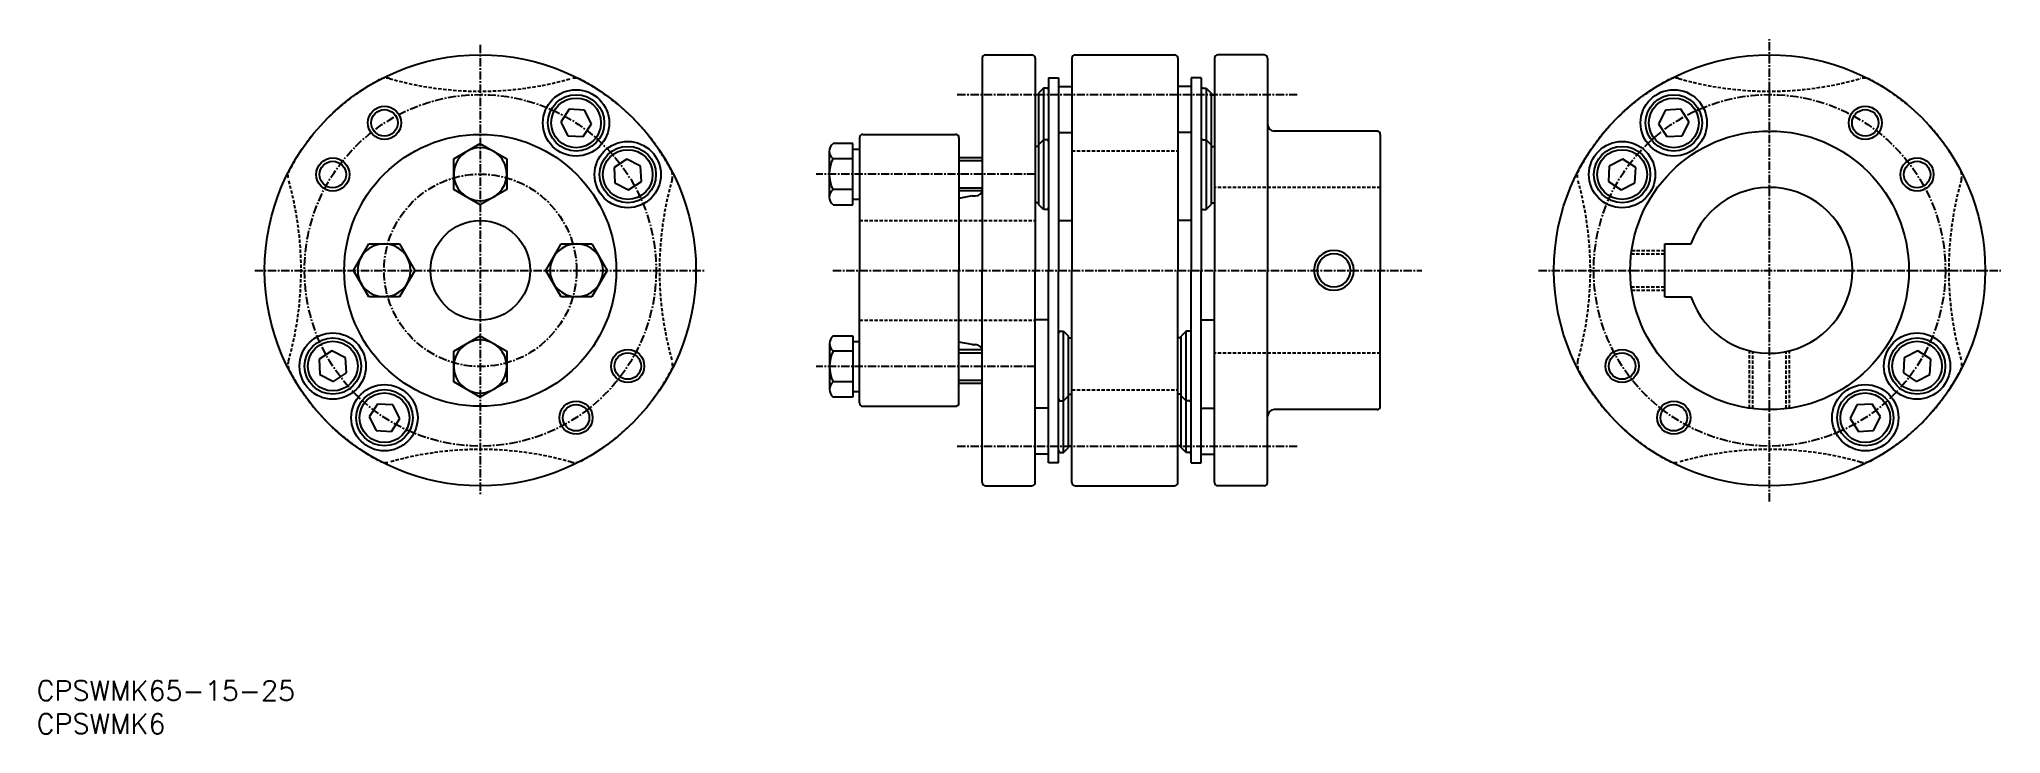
# Model space of a CAD drawing. Extents: x 45 to 341, y 37 to 142.
import ezdxf
from ezdxf.enums import TextEntityAlignment as Align

# ---------------------------------------------------------------- set-up
doc = ezdxf.new("R2010")
doc.units = 0
doc.linetypes.add('CENTER', pattern=[2, 1.25, -0.25, 0.25, -0.25])
doc.linetypes.add('DASHED', pattern=[0.75, 0.5, -0.25])
doc.layers.get('0').update_dxf_attribs({"linetype": 'CONTINUOUS'})
doc.layers.add('CENTER', color=1, linetype='CENTER')
doc.styles.get("Standard").update_dxf_attribs({"font": 'txt.shx', "bigfont": 'extfont.shx'})

# ---------------------------------------------------------------- blocks, each defined once
blk = doc.blocks.new('FB55')
at = {"color": 0}
for p, q in [((0, 2.309402), (-2.000001, 1.154701)), ((-2.000001, 1.154701), (-2.000001, -1.154701)), ((2.000001, 1.154701), (0, 2.309402)), ((2.000001, -1.154701), (2.000001, 1.154701)), ((-2.000001, -1.154701), (0, -2.309402)), ((0, -2.309402), (2.000001, -1.154701))]:
    blk.add_line(p, q, dxfattribs=at)
for radius in [4.25, 3.75]:
    blk.add_circle((0, 0), radius, dxfattribs=at)
blk = doc.blocks.new('FB15')
at = {"color": 0}
for p, q in [((0, 4.618804), (-4.000002, 2.309402)), ((4.000002, 2.309402), (0, 4.618804)), ((-4.000002, 2.309402), (-4.000002, -2.309402)), ((4.000002, -2.309402), (4.000002, 2.309402)), ((-4.000002, -2.309402), (0, -4.618804)), ((0, -4.618804), (4.000002, -2.309402))]:
    blk.add_line(p, q, dxfattribs=at)
blk.add_circle((0, 0), 4, dxfattribs=at)
blk = doc.blocks.new('B015')
at = {"color": 0}
for p, q in [((-3.5, 3.455), (-3.5, -3.455)), ((-2.969007, 4.6), (0, 4.6)), ((0, 4.6), (0, -4.6)), ((0, 2.31), (-2.969007, 2.31)), ((0, -2.31), (-2.969007, -2.31)), ((0, -4.6), (-2.969007, -4.6))]:
    blk.add_line(p, q, dxfattribs=at)
for centre, radius, start, end in [((-2, 3.455), 1.5, 130.241055, 229.758945), ((1.790141, 0), 5.290141, 154.108946, 205.891054), ((-2, -3.455), 1.5, 130.241055, 229.758945)]:
    blk.add_arc(centre, radius, start, end, dxfattribs=at)

msp = doc.modelspace()

# ---------------------------------------------------------------- linework, layer by layer
at = {"color": 7, "linetype": 'CONTINUOUS'}
for p, q in [((187.28, 139.17), (187.28, 107.17)), ((187.78, 139.67), (194.78, 139.67)), ((195.28, 139.17), (195.28, 107.17)), ((200.78, 139.17), (200.78, 107.17)), ((201.28, 139.67), (216.28, 139.67)), ((216.78, 139.17), (216.78, 107.17)), ((222.28, 139.17), (222.28, 107.17)), ((229.78, 139.67), (222.78, 139.67)), ((230.28, 139.17), (230.28, 107.17)), ((168.78, 127.17), (168.78, 107.17)), ((169.28, 127.67), (183.28, 127.67)), ((183.78, 127.17), (183.78, 107.17)), ((246.78, 128.17), (231.28, 128.17)), ((247.28, 127.67), (247.28, 107.17)), ((167.78, 125.43), (168.78, 125.43)), ((183.78, 123.72), (187.28, 123.72)), ((183.78, 119.62), (187.28, 119.62)), ((185.78, 118.38), (183.78, 118.02)), ((185.78, 118.38), (186.28, 118.38)), ((167.78, 117.92), (168.78, 117.92)), ((290.14, 111.17), (294.1, 111.17)), ((290.14, 103.17), (290.14, 111.17)), ((168.78, 87.17), (168.78, 107.17)), ((183.78, 87.17), (183.78, 107.17)), ((187.28, 75.17), (187.28, 107.17)), ((195.28, 75.17), (195.28, 107.17)), ((200.78, 75.17), (200.78, 107.17)), ((216.78, 75.17), (216.78, 107.17)), ((222.28, 75.17), (222.28, 107.17)), ((230.28, 75.17), (230.28, 107.17)), ((247.28, 86.67), (247.28, 107.17)), ((290.14, 103.17), (294.1, 103.17)), ((167.78, 96.43), (168.78, 96.43)), ((185.78, 95.97), (183.78, 96.33)), ((183.78, 94.72), (187.28, 94.72)), ((185.78, 95.97), (186.28, 95.97)), ((167.78, 88.92), (168.78, 88.92)), ((183.78, 90.62), (187.28, 90.62)), ((169.28, 86.67), (183.28, 86.67)), ((246.78, 86.17), (231.28, 86.17)), ((187.78, 74.67), (194.78, 74.67)), ((201.28, 74.67), (216.28, 74.67)), ((229.78, 74.67), (222.78, 74.67))]:
    msp.add_line(p, q, dxfattribs=at)
for p, q in [((197.28, 136.17), (198.78, 136.17)), ((197.28, 136.17), (197.28, 107.17)), ((198.78, 136.17), (198.78, 107.17)), ((220.28, 136.17), (218.78, 136.17)), ((218.78, 136.17), (218.78, 107.17)), ((220.28, 136.17), (220.28, 107.17)), ((195.78, 133.65), (195.28, 133.65)), ((196.53, 134.65), (195.78, 133.9)), ((195.78, 133.9), (195.78, 117.11)), ((196.53, 134.65), (196.53, 116.36)), ((196.98, 134.65), (196.53, 134.65)), ((198.78, 134.9), (200.78, 134.9)), ((218.78, 134.9), (216.78, 134.9)), ((220.58, 134.65), (221.03, 134.65)), ((221.03, 134.65), (221.03, 116.36)), ((221.03, 134.65), (221.78, 133.9)), ((221.78, 133.9), (221.78, 117.11)), ((221.78, 133.65), (222.28, 133.65)), ((198.78, 127.96), (200.78, 127.96)), ((218.78, 127.96), (216.78, 127.96)), ((195.78, 125.86), (195.28, 125.86)), ((196.53, 126.86), (195.78, 126.11)), ((196.98, 126.86), (196.53, 126.86)), ((220.58, 126.86), (221.03, 126.86)), ((221.03, 126.86), (221.78, 126.11)), ((221.78, 125.86), (222.28, 125.86)), ((195.78, 117.36), (195.28, 117.36)), ((196.53, 116.36), (195.78, 117.11)), ((196.98, 116.36), (196.53, 116.36)), ((220.58, 116.36), (221.03, 116.36)), ((221.03, 116.36), (221.78, 117.11)), ((221.78, 117.36), (222.28, 117.36)), ((198.78, 114.66), (200.78, 114.66)), ((218.78, 114.66), (216.78, 114.66)), ((197.28, 78.17), (197.28, 107.17)), ((198.78, 78.17), (198.78, 107.17)), ((218.78, 78.17), (218.78, 107.17)), ((220.28, 78.17), (220.28, 107.17)), ((197.28, 99.69), (195.28, 99.69)), ((199.08, 97.99), (199.53, 97.99)), ((199.53, 79.7), (199.53, 97.99)), ((199.53, 97.99), (200.28, 97.24)), ((218.03, 97.99), (217.28, 97.24)), ((218.03, 79.7), (218.03, 97.99)), ((218.48, 97.99), (218.03, 97.99)), ((220.28, 99.69), (222.28, 99.69)), ((200.28, 80.45), (200.28, 97.24)), ((200.28, 96.99), (200.78, 96.99)), ((217.28, 96.99), (216.78, 96.99)), ((217.28, 80.45), (217.28, 97.24)), ((197.28, 86.39), (195.28, 86.39)), ((199.08, 87.49), (199.53, 87.49)), ((199.53, 87.49), (200.28, 88.24)), ((200.28, 88.49), (200.78, 88.49)), ((217.28, 88.49), (216.78, 88.49)), ((218.03, 87.49), (217.28, 88.24)), ((218.48, 87.49), (218.03, 87.49)), ((220.28, 86.39), (222.28, 86.39)), ((199.53, 79.7), (200.28, 80.45)), ((200.28, 80.7), (200.78, 80.7)), ((217.28, 80.7), (216.78, 80.7)), ((218.03, 79.7), (217.28, 80.45)), ((197.28, 79.45), (195.28, 79.45)), ((198.78, 78.17), (197.28, 78.17)), ((199.08, 79.7), (199.53, 79.7)), ((218.48, 79.7), (218.03, 79.7)), ((218.78, 78.17), (220.28, 78.17)), ((220.28, 79.45), (222.28, 79.45))]:
    msp.add_line(p, q)
at = {"color": 3, "linetype": 'DASHED'}
for p, q in [((200.78, 125.17), (216.78, 125.17)), ((247.28, 119.67), (222.28, 119.67)), ((168.78, 114.67), (195.28, 114.67)), ((285.09, 109.67), (290.14, 109.67)), ((285.16, 110.17), (290.14, 110.17)), ((285.09, 104.67), (290.14, 104.67)), ((285.16, 104.17), (290.14, 104.17)), ((168.78, 99.67), (195.28, 99.67)), ((247.28, 94.67), (222.28, 94.67)), ((302.94, 86.39), (302.94, 95.04)), ((303.44, 86.32), (303.44, 94.93)), ((308.44, 86.32), (308.44, 94.93)), ((308.94, 86.39), (308.94, 95.04)), ((200.78, 89.17), (216.78, 89.17))]:
    msp.add_line(p, q, dxfattribs=at)
at = {"color": 7, "linetype": 'CONTINUOUS'}
for points in [[(183.78, 124.17), (187.28, 124.17)], [(187.28, 119.17), (183.78, 119.17)], [(187.28, 95.17), (183.78, 95.17)], [(183.78, 90.17), (187.28, 90.17)]]:
    msp.add_lwpolyline(points, dxfattribs=at)
for centre, radius in [((111.64, 107.17), 32.5), ((305.94, 107.17), 32.5), ((126.07, 129.4), 5), ((291.51, 129.4), 5), ((97.2, 129.4), 2.5), ((97.2, 129.4), 2), ((320.37, 129.4), 2.5), ((320.37, 129.4), 2), ((305.94, 107.17), 21), ((133.86, 121.61), 5), ((283.72, 121.61), 5), ((89.41, 121.61), 2.5), ((89.41, 121.61), 2), ((328.17, 121.61), 2.5), ((328.17, 121.61), 2), ((89.41, 92.74), 5), ((328.17, 92.74), 5), ((133.86, 92.74), 2.5), ((133.86, 92.74), 2), ((283.72, 92.74), 2.5), ((283.72, 92.74), 2), ((97.2, 84.95), 5), ((320.37, 84.95), 5), ((126.07, 84.95), 2.5), ((126.07, 84.95), 2), ((291.51, 84.95), 2.5), ((291.51, 84.95), 2)]:
    msp.add_circle(centre, radius, dxfattribs=at)
at = {"linetype": 'CONTINUOUS'}
for radius in [20.5, 7.5]:
    msp.add_circle((111.64, 107.17), radius, dxfattribs=at)
at = {"color": 7, "linetype": 'CONTINUOUS'}
for centre, radius, start, end in [((187.78, 139.17), 0.5, 90, 180), ((194.78, 139.17), 0.5, 0, 90), ((201.28, 139.17), 0.5, 90, 180), ((216.28, 139.17), 0.5, 0, 90), ((222.78, 139.17), 0.5, 90, 180), ((229.78, 139.17), 0.5, 0, 90), ((169.28, 127.17), 0.5, 90, 180), ((183.28, 127.17), 0.5, 0, 90), ((231.28, 129.17), 1, 180, 270), ((246.78, 127.67), 0.5, 360, 90), ((186.28, 119.38), 1, 270, 0), ((305.94, 107.17), 12.5, 198.6629, 161.3371), ((240.28, 107.17), 3, 0, 180), ((240.28, 107.17), 2.5, 0, 180), ((240.28, 107.17), 3, 180, 0), ((240.28, 107.17), 2.5, 180, 0), ((186.28, 94.97), 1, 0, 90), ((169.28, 87.17), 0.5, 180, 270), ((183.28, 87.17), 0.5, 270, 0), ((231.28, 85.17), 1, 90, 180), ((246.78, 86.67), 0.5, 270, 0), ((187.78, 75.17), 0.5, 180, 270), ((194.78, 75.17), 0.5, 270, 0), ((201.28, 75.17), 0.5, 180, 270), ((216.28, 75.17), 0.5, 270, 0), ((222.78, 75.17), 0.5, 180, 270), ((229.78, 75.17), 0.5, 270, 0)]:
    msp.add_arc(centre, radius, start, end, dxfattribs=at)
at = {"color": 3, "linetype": 'DASHED'}
for centre, radius, start, end in [((97.42, 134.16), 2, 74.1294, 117.7902), ((111.64, 184.17), 50, 254.1294, 285.8706), ((125.86, 134.16), 2, 62.2098, 105.8706), ((291.72, 134.16), 2, 74.1294, 117.7902), ((305.94, 184.17), 50, 254.1294, 285.8706), ((320.16, 134.16), 2, 62.2098, 105.8706), ((111.64, 107.17), 32.5, 117.7902, 152.2098), ((111.64, 107.17), 32.5, 27.7902, 62.2098), ((305.94, 107.17), 32.5, 117.7902, 152.2098), ((305.94, 107.17), 32.5, 27.7902, 62.2098), ((84.65, 121.39), 2, 152.2098, 195.8706), ((138.62, 121.39), 2, 344.1294, 27.7902), ((278.96, 121.39), 2, 152.2098, 195.8706), ((332.92, 121.39), 2, 344.1294, 27.7902), ((34.64, 107.17), 50, 344.1294, 15.8706), ((188.64, 107.17), 50, 164.1294, 195.8706), ((228.94, 107.17), 50, 344.1294, 15.8706), ((382.94, 107.17), 50, 164.1294, 195.8706), ((84.65, 92.95), 2, 164.1294, 207.7902), ((111.64, 107.17), 32.5, 207.7902, 242.2098), ((111.64, 107.17), 32.5, 297.7902, 332.2098), ((138.62, 92.95), 2, 332.2098, 15.8706), ((278.96, 92.95), 2, 164.1294, 207.7902), ((305.94, 107.17), 32.5, 207.7902, 242.2098), ((305.94, 107.17), 32.5, 297.7902, 332.2098), ((332.92, 92.95), 2, 332.2098, 15.8706), ((111.64, 30.17), 50, 74.1294, 105.8706), ((305.94, 30.17), 50, 74.1294, 105.8706), ((97.42, 80.19), 2, 242.2098, 285.8706), ((125.86, 80.19), 2, 254.1294, 297.7902), ((291.72, 80.19), 2, 242.2098, 285.8706), ((320.16, 80.19), 2, 254.1294, 297.7902)]:
    msp.add_arc(centre, radius, start, end, dxfattribs=at)
for centre, start, end in [((196.98, 134.35), 0, 90), ((220.58, 134.35), 90, 180), ((196.98, 126.56), 0, 90), ((220.58, 126.56), 90, 180), ((196.98, 116.66), 270, 0), ((220.58, 116.66), 180, 270), ((199.08, 97.69), 90, 180), ((218.48, 97.69), 0, 90), ((199.08, 87.79), 180, 270), ((218.48, 87.79), 270, 0), ((199.08, 80), 180, 270), ((218.48, 80), 270, 0)]:
    msp.add_arc(centre, 0.3, start, end)
at = {"layer": 'CENTER', "color": 1, "linetype": 'CENTER'}
for p, q in [((305.94, 72.33), (305.94, 142.02)), ((111.64, 141.17), (111.64, 73.17)), ((183.52, 133.67), (234.87, 133.67)), ((195.28, 121.67), (162.25, 121.67)), ((77.64, 107.17), (145.64, 107.17)), ((164.78, 107.17), (253.51, 107.17)), ((271.1, 107.17), (340.78, 107.17)), ((195.28, 92.67), (162.25, 92.67)), ((183.52, 80.67), (234.87, 80.67))]:
    msp.add_line(p, q, dxfattribs=at)
for centre, radius in [((111.64, 107.17), 26.5), ((305.94, 107.17), 26.5), ((111.64, 107.17), 14.5)]:
    msp.add_circle(centre, radius, dxfattribs=at)

# ---------------------------------------------------------------- block references
at = {"color": 7, "linetype": 'CONTINUOUS'}
for p, rotation in [((126.07, 129.4), 327.0000000000003), ((291.51, 129.4), 32.99999999999973), ((133.86, 121.61), 303.0000000000015), ((283.72, 121.61), 56.99999999999847), ((89.41, 92.74), 123.0000000000015), ((328.17, 92.74), 236.9999999999985), ((97.2, 84.95), 147.0000000000003), ((320.37, 84.95), 212.9999999999997)]:
    msp.add_blockref('FB55', p, dxfattribs=dict(at, rotation=rotation))
at = {"color": 7, "linetype": 'CONTINUOUS', "xscale": -1}
msp.add_blockref('FB15', (111.64, 121.67), dxfattribs=at)
for name, p, rotation in [('B015', (167.78, 121.67), 180), ('FB15', (97.14, 107.17), 90), ('FB15', (126.14, 107.17), 270), ('FB15', (111.64, 92.67), 180)]:
    msp.add_blockref(name, p, dxfattribs=dict(at, rotation=rotation))
at = {"color": 7, "linetype": 'CONTINUOUS'}
msp.add_blockref('B015', (167.78, 92.67), dxfattribs=at)

# ---------------------------------------------------------------- texts
for s, p in [('CPSWMK65-15-25', (44.78, 43.8)), ('CPSWMK6', (44.78, 38.8))]:
    msp.add_text(s, height=3, dxfattribs=at).set_placement(p, align=Align.MIDDLE_LEFT)

doc.saveas('drawing.dxf')
